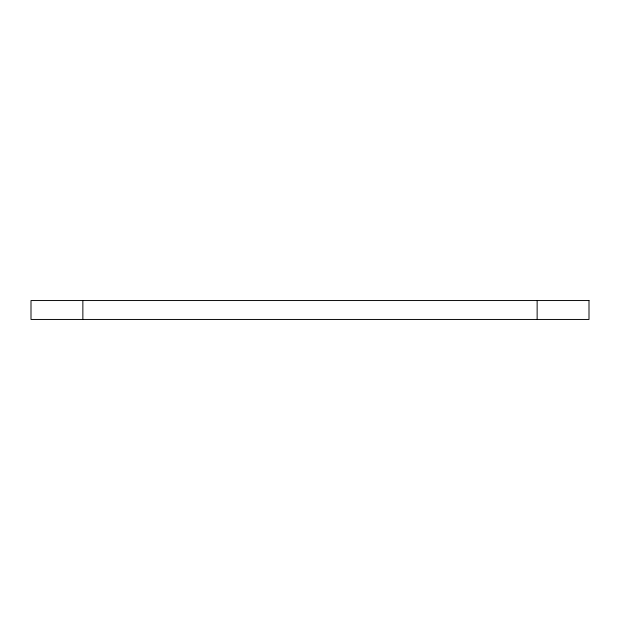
<?xml version="1.0" encoding="UTF-8"?>
<svg xmlns="http://www.w3.org/2000/svg" width="620" height="620" viewBox="0 0 620 620"><rect width="100%" height="100%" fill="white"/><g stroke="black" fill="none" stroke-linecap="round" stroke-linejoin="round"><path stroke-width="0.93" d="M537.137 300.545L537.137 319.455M82.863 300.545L82.863 319.455M589 300.545L31 300.545L31 319.455L589 319.455L589 300.545"/></g></svg>
